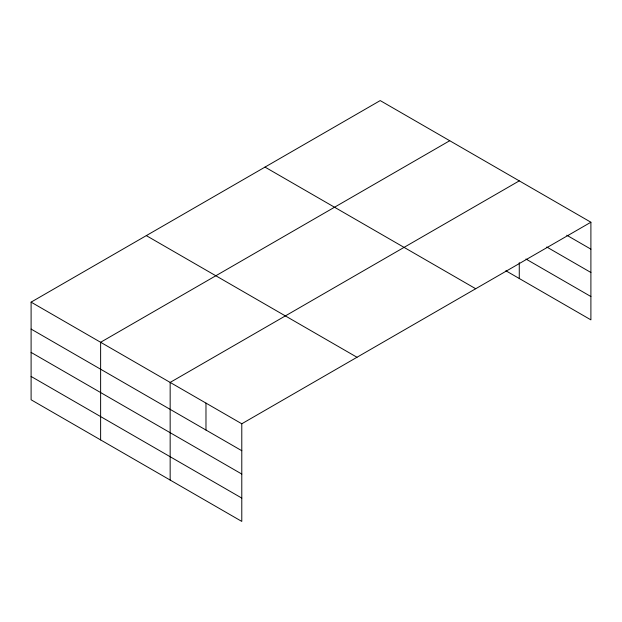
<?xml version="1.0" encoding="UTF-8"?>
<svg xmlns="http://www.w3.org/2000/svg" width="622" height="622" viewBox="0 0 622 622"><rect width="100%" height="100%" fill="white"/><g stroke="black" fill="none" stroke-linecap="round" stroke-linejoin="round"><path stroke-width="0.93" d="M590.9 222.225L380.213 100.585L31.1 302.137L31.1 399.775L241.787 521.415L241.787 423.776L590.9 222.225L590.9 319.863L505.865 270.764M449.737 140.72L100.624 342.279L100.624 439.917M519.269 180.862L170.156 382.421L170.156 480.06M566.743 235.209L590.9 249.158M546.754 247.004L590.9 272.49M525.932 259.016L590.9 296.531M265.003 167.093L475.69 288.732M146.31 235.621L356.997 357.269M31.1 302.137L241.787 423.776M31.1 329.077L241.787 450.717M31.1 352.41L241.787 474.05M31.1 376.45L241.787 498.09M519.269 262.639L519.269 278.5M205.975 403.103L205.975 430.035"/></g></svg>
